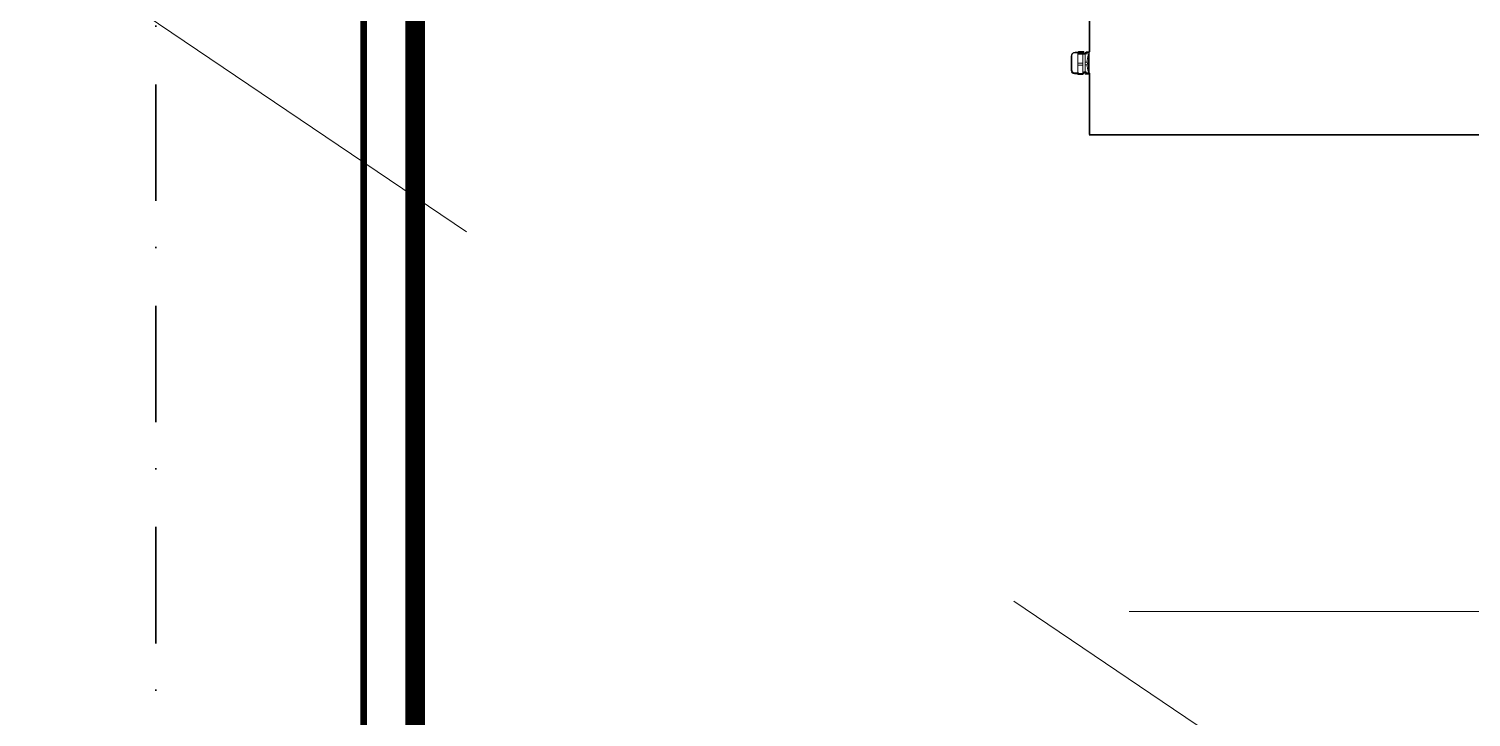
# Model space of a CAD drawing. Header units: millimetres. Extents: x 1322820 to 1391563, y 1051909 to 1098256.
# Drawn here: x 1361536 to 1363720, y 1071447 to 1072490 of the extents above; entities that cross this region are included whole.
import ezdxf
from ezdxf.enums import TextEntityAlignment as Align

# ---------------------------------------------------------------- set-up
doc = ezdxf.new("R2010")
doc.units = ezdxf.units.MM
doc.header["$MEASUREMENT"] = 0
for name, pattern in [('AStair_dashed', [1800, 800, -1000]), ('Dot & Dashed', [335.138881, 176.388884, -88.194442, 0, -70.555556]), ('DUBLU_INTRERUPT', [1.093612, 0.529167, -0.211667, 0.141111, -0.211667])]:
    doc.linetypes.add(name, pattern=pattern)
doc.layers.get('0').update_dxf_attribs({"true_color": 0x787878})
doc.layers.add('Circuite', color=7, linetype='Continuous', lineweight=25)
doc.layers.add('circuite prize vitali', color=1, linetype='Continuous')
for name, color, linetype, lineweight, true_color in [('instalatii - echipamente_Pen_No__21', 7, 'Continuous', 20, 0x787878), ('New_arhitectura - axe_Pen_No__201', 7, 'Continuous', 35, 0x787878), ('New_arhitectura - desen 2D_Pen_No__2', 7, 'Continuous', 13, 0x787878), ('New_instalatii - echipamente_Pen_No__21', 7, 'Continuous', 20, 0x787878)]:
    doc.layers.add(name, color=color, linetype=linetype, lineweight=lineweight, true_color=true_color)
doc.layers.add('New_arhitectura - axe', color=7, linetype='Continuous', true_color=0x787878)
doc.styles.add('GENERATED_STYLE_1', font='arialbd.ttf')

# ---------------------------------------------------------------- blocks, each defined once
blk = doc.blocks.new('Standard grid marker')
at = {"layer": 'New_arhitectura - axe_Pen_No__201', "linetype": 'Dot & Dashed', "lineweight": 35}
blk.add_line((1000, 0), (43350, 0), dxfattribs=at)
at = {"layer": 'New_arhitectura - axe_Pen_No__201', "lineweight": 35, "style": 'GENERATED_STYLE_1'}
for tag, p in [('AC_MarkerText_1_0', (-106.1, 7.1)), ('AC_MarkerText_1_1', (44456, 7.1))]:
    blk.add_attdef(tag, text='', height=125, rotation=270, dxfattribs=at).set_placement(p, align=Align.MIDDLE_CENTER)
blk = doc.blocks.new('terasa')
at = {"layer": 'instalatii - echipamente_Pen_No__21', "linetype": 'Continuous', "lineweight": 20}
for p, q in [((1363141.176, 1072330.148), (1363141.176, 1074483.679)), ((1363113.978, 1072426.803), (1363113.978, 1072448.562)), ((1363123.868, 1072453.507), (1363118.923, 1072453.507)), ((1363131.78, 1072454.554), (1363123.868, 1072454.554)), ((1363123.868, 1072454.554), (1363123.868, 1072453.349)), ((1363131.78, 1072453.349), (1363123.868, 1072453.349)), ((1363123.868, 1072451.673), (1363123.868, 1072453.349)), ((1363131.78, 1072451.673), (1363123.868, 1072451.673)), ((1363123.868, 1072451.673), (1363123.868, 1072437.752)), ((1363131.78, 1072454.554), (1363131.78, 1072453.349)), ((1363131.78, 1072451.673), (1363131.78, 1072453.349)), ((1363131.78, 1072451.673), (1363131.78, 1072437.752)), ((1363135.242, 1072451.529), (1363131.78, 1072451.529)), ((1363141.176, 1072454.007), (1363135.242, 1072454.007)), ((1363135.242, 1072454.007), (1363135.242, 1072453.995)), ((1363141.176, 1072453.995), (1363135.242, 1072453.995)), ((1363135.242, 1072451.995), (1363135.242, 1072453.995)), ((1363141.176, 1072451.995), (1363135.242, 1072451.995)), ((1363135.242, 1072451.995), (1363135.242, 1072439.666)), ((1363140.187, 1072451.034), (1363140.187, 1072424.331)), ((1363141.176, 1072451.034), (1363140.187, 1072451.034)), ((1363131.78, 1072437.752), (1363123.868, 1072437.752)), ((1363123.868, 1072434.801), (1363123.868, 1072437.752)), ((1363131.78, 1072434.801), (1363123.868, 1072434.801)), ((1363123.868, 1072434.801), (1363123.868, 1072422.086)), ((1363131.78, 1072434.801), (1363131.78, 1072437.752)), ((1363131.78, 1072434.801), (1363131.78, 1072422.086)), ((1363135.242, 1072423.836), (1363131.78, 1072423.836)), ((1363138.252, 1072439.666), (1363135.242, 1072439.666)), ((1363135.242, 1072435.67), (1363135.242, 1072439.666)), ((1363138.253, 1072435.67), (1363135.242, 1072435.67)), ((1363135.242, 1072435.67), (1363135.242, 1072423.353)), ((1363141.176, 1072423.353), (1363135.242, 1072423.353)), ((1363135.242, 1072421.358), (1363135.242, 1072423.353)), ((1363138.671, 1072438.672), (1363138.22, 1072438.672)), ((1363138.22, 1072436.694), (1363138.671, 1072436.694)), ((1363141.176, 1072424.331), (1363140.187, 1072424.331)), ((1363123.868, 1072421.858), (1363118.923, 1072421.858)), ((1363131.78, 1072422.086), (1363123.868, 1072422.086)), ((1363123.868, 1072420.811), (1363123.868, 1072422.086)), ((1363131.78, 1072420.811), (1363123.868, 1072420.811)), ((1363131.78, 1072420.811), (1363131.78, 1072422.086)), ((1363141.176, 1072421.358), (1363135.242, 1072421.358)), ((1364525.791, 1072328.891), (1363142.433, 1072328.891))]:
    blk.add_line(p, q, dxfattribs=at)
at = {"layer": 'instalatii - echipamente_Pen_No__21', "linetype": 'Continuous', "lineweight": 20, "flags": 128}
for points in [[(1363138.81, 1072437.683), (1363138.81, 1072437.703), (1363138.81, 1072437.714), (1363138.81, 1072437.727), (1363138.81, 1072437.742), (1363138.81, 1072437.753), (1363138.81, 1072437.765), (1363138.81, 1072437.777), (1363138.81, 1072437.789), (1363138.81, 1072437.802), (1363138.81, 1072437.815), (1363138.809, 1072437.828), (1363138.809, 1072437.841), (1363138.809, 1072437.855), (1363138.808, 1072437.869), (1363138.808, 1072437.883), (1363138.807, 1072437.898), (1363138.807, 1072437.914), (1363138.806, 1072437.931), (1363138.805, 1072437.949), (1363138.804, 1072437.968), (1363138.803, 1072437.987), (1363138.803, 1072437.998), (1363138.802, 1072438.008), (1363138.802, 1072438.018), (1363138.801, 1072438.029), (1363138.801, 1072438.04), (1363138.8, 1072438.05), (1363138.799, 1072438.061), (1363138.799, 1072438.072), (1363138.798, 1072438.082), (1363138.797, 1072438.093), (1363138.797, 1072438.103), (1363138.796, 1072438.113), (1363138.796, 1072438.123), (1363138.794, 1072438.143), (1363138.793, 1072438.161), (1363138.792, 1072438.178), (1363138.791, 1072438.194), (1363138.789, 1072438.209), (1363138.788, 1072438.223), (1363138.787, 1072438.236), (1363138.786, 1072438.248), (1363138.785, 1072438.259), (1363138.784, 1072438.27), (1363138.782, 1072438.28), (1363138.781, 1072438.29), (1363138.78, 1072438.305), (1363138.778, 1072438.319), (1363138.776, 1072438.333), (1363138.774, 1072438.347), (1363138.772, 1072438.36), (1363138.77, 1072438.373), (1363138.769, 1072438.386), (1363138.767, 1072438.4), (1363138.765, 1072438.413), (1363138.763, 1072438.426), (1363138.761, 1072438.439), (1363138.759, 1072438.451), (1363138.757, 1072438.464), (1363138.755, 1072438.476), (1363138.753, 1072438.488), (1363138.75, 1072438.5), (1363138.748, 1072438.512), (1363138.745, 1072438.525), (1363138.742, 1072438.537), (1363138.738, 1072438.55), (1363138.734, 1072438.564), (1363138.73, 1072438.577), (1363138.725, 1072438.591), (1363138.721, 1072438.604), (1363138.716, 1072438.616), (1363138.712, 1072438.628), (1363138.708, 1072438.637), (1363138.703, 1072438.648), (1363138.698, 1072438.657), (1363138.691, 1072438.665), (1363138.682, 1072438.67), (1363138.671, 1072438.672)], [(1363138.671, 1072436.694), (1363138.681, 1072436.694), (1363138.691, 1072436.7), (1363138.698, 1072436.708), (1363138.703, 1072436.717), (1363138.708, 1072436.728), (1363138.712, 1072436.738), (1363138.716, 1072436.749), (1363138.721, 1072436.761), (1363138.725, 1072436.774), (1363138.73, 1072436.788), (1363138.734, 1072436.801), (1363138.738, 1072436.815), (1363138.742, 1072436.828), (1363138.745, 1072436.841), (1363138.748, 1072436.853), (1363138.75, 1072436.865), (1363138.753, 1072436.877), (1363138.755, 1072436.889), (1363138.757, 1072436.901), (1363138.759, 1072436.914), (1363138.761, 1072436.927), (1363138.763, 1072436.939), (1363138.765, 1072436.952), (1363138.767, 1072436.966), (1363138.769, 1072436.979), (1363138.77, 1072436.992), (1363138.772, 1072437.005), (1363138.774, 1072437.018), (1363138.776, 1072437.032), (1363138.778, 1072437.046), (1363138.78, 1072437.06), (1363138.781, 1072437.075), (1363138.782, 1072437.085), (1363138.784, 1072437.095), (1363138.785, 1072437.106), (1363138.786, 1072437.117), (1363138.787, 1072437.13), (1363138.788, 1072437.142), (1363138.789, 1072437.156), (1363138.791, 1072437.171), (1363138.792, 1072437.187), (1363138.793, 1072437.204), (1363138.794, 1072437.222), (1363138.796, 1072437.242), (1363138.796, 1072437.252), (1363138.797, 1072437.262), (1363138.797, 1072437.272), (1363138.798, 1072437.283), (1363138.799, 1072437.293), (1363138.799, 1072437.304), (1363138.8, 1072437.315), (1363138.801, 1072437.325), (1363138.801, 1072437.336), (1363138.802, 1072437.347), (1363138.802, 1072437.357), (1363138.803, 1072437.367), (1363138.803, 1072437.378), (1363138.804, 1072437.388), (1363138.805, 1072437.407), (1363138.806, 1072437.425), (1363138.806, 1072437.443), (1363138.807, 1072437.459), (1363138.808, 1072437.474), (1363138.808, 1072437.489), (1363138.809, 1072437.504), (1363138.809, 1072437.517), (1363138.809, 1072437.531), (1363138.809, 1072437.544), (1363138.81, 1072437.557), (1363138.81, 1072437.57), (1363138.81, 1072437.582), (1363138.81, 1072437.594), (1363138.81, 1072437.606), (1363138.81, 1072437.618), (1363138.81, 1072437.628), (1363138.81, 1072437.643), (1363138.81, 1072437.655), (1363138.81, 1072437.683)], [(1363142.363, 1072330.128), (1363142.272, 1072330.129), (1363142.258, 1072330.129), (1363142.242, 1072330.129), (1363142.225, 1072330.13), (1363142.207, 1072330.13), (1363142.188, 1072330.13), (1363142.168, 1072330.13), (1363142.147, 1072330.13), (1363142.126, 1072330.131), (1363142.103, 1072330.131), (1363142.08, 1072330.131), (1363142.056, 1072330.131), (1363142.031, 1072330.132), (1363142.007, 1072330.132), (1363141.981, 1072330.132), (1363141.956, 1072330.132), (1363141.93, 1072330.133), (1363141.903, 1072330.133), (1363141.877, 1072330.133), (1363141.851, 1072330.134), (1363141.825, 1072330.134), (1363141.799, 1072330.134), (1363141.773, 1072330.134), (1363141.747, 1072330.135), (1363141.721, 1072330.135), (1363141.696, 1072330.135), (1363141.671, 1072330.136), (1363141.646, 1072330.136), (1363141.622, 1072330.136), (1363141.598, 1072330.136), (1363141.575, 1072330.137), (1363141.552, 1072330.137), (1363141.53, 1072330.137), (1363141.509, 1072330.138), (1363141.488, 1072330.138), (1363141.468, 1072330.138), (1363141.449, 1072330.138), (1363141.43, 1072330.139), (1363141.412, 1072330.139), (1363141.396, 1072330.139), (1363141.38, 1072330.14), (1363141.365, 1072330.14), (1363141.351, 1072330.14), (1363141.338, 1072330.141), (1363141.326, 1072330.141), (1363141.314, 1072330.141), (1363141.304, 1072330.141), (1363141.285, 1072330.142), (1363141.269, 1072330.142), (1363141.255, 1072330.143), (1363141.243, 1072330.143), (1363141.229, 1072330.144), (1363141.218, 1072330.145), (1363141.207, 1072330.145), (1363141.196, 1072330.146), (1363141.186, 1072330.146)], [(1363142.412, 1072330.128), (1363142.402, 1072330.128), (1363142.392, 1072330.128), (1363142.381, 1072330.128), (1363142.371, 1072330.128)], [(1363142.412, 1072330.128), (1363142.413, 1072330.037), (1363142.413, 1072330.022), (1363142.413, 1072330.007), (1363142.414, 1072329.99), (1363142.414, 1072329.972), (1363142.414, 1072329.953), (1363142.414, 1072329.933), (1363142.414, 1072329.912), (1363142.415, 1072329.89), (1363142.415, 1072329.867), (1363142.415, 1072329.844), (1363142.415, 1072329.82), (1363142.416, 1072329.795), (1363142.416, 1072329.77), (1363142.416, 1072329.745), (1363142.417, 1072329.719), (1363142.417, 1072329.693), (1363142.417, 1072329.666), (1363142.417, 1072329.64), (1363142.418, 1072329.613), (1363142.418, 1072329.586), (1363142.418, 1072329.56), (1363142.419, 1072329.533), (1363142.419, 1072329.507), (1363142.419, 1072329.481), (1363142.419, 1072329.455), (1363142.42, 1072329.429), (1363142.42, 1072329.404), (1363142.42, 1072329.379), (1363142.421, 1072329.354), (1363142.421, 1072329.331), (1363142.421, 1072329.307), (1363142.421, 1072329.284), (1363142.422, 1072329.262), (1363142.422, 1072329.24), (1363142.422, 1072329.219), (1363142.423, 1072329.199), (1363142.423, 1072329.18), (1363142.423, 1072329.161), (1363142.423, 1072329.143), (1363142.424, 1072329.126), (1363142.424, 1072329.111), (1363142.424, 1072329.096), (1363142.425, 1072329.082), (1363142.425, 1072329.068), (1363142.425, 1072329.056), (1363142.425, 1072329.045), (1363142.426, 1072329.034), (1363142.426, 1072329.024), (1363142.426, 1072329.006), (1363142.427, 1072328.99), (1363142.427, 1072328.977), (1363142.428, 1072328.965), (1363142.428, 1072328.951), (1363142.429, 1072328.939), (1363142.429, 1072328.928), (1363142.43, 1072328.917), (1363142.43, 1072328.907), (1363142.431, 1072328.896)]]:
    blk.add_lwpolyline(points, dxfattribs=at)
at = {"layer": 'instalatii - echipamente_Pen_No__21', "linetype": 'AStair_dashed', "lineweight": 20, "flags": 128}
blk.add_lwpolyline([(1363141.176, 1072328.891), (1365910.407, 1072328.891), (1365910.407, 1071606.913), (1363141.176, 1071606.913)], close=True, dxfattribs=at)
at = {"layer": 'instalatii - echipamente_Pen_No__21', "linetype": 'Continuous', "lineweight": 20}
for centre, radius, start, end in [((1363118.923, 1072448.562), 4.945, 90, 180), ((1363184.26, 1072437.683), 46.051, 163.146062, 178.769392), ((1363118.923, 1072426.803), 4.945, 180, 270), ((1363184.26, 1072437.683), 46.051, 181.230608, 196.853938)]:
    blk.add_arc(centre, radius, start, end, dxfattribs=at)
at = {"layer": 'New_arhitectura - desen 2D_Pen_No__2', "linetype": 'AStair_dashed', "lineweight": 13}
blk.add_line((1361536.019, 1072630.591), (1366250.832, 1069443.92), dxfattribs=at)
at = {"layer": 'New_instalatii - echipamente_Pen_No__21', "linetype": 'Continuous', "lineweight": 20, "flags": 128}
blk.add_lwpolyline([(1363142.412, 1072567.49), (1363142.412, 1072455.232), (1363136.478, 1072455.232), (1363136.478, 1072452.765), (1363133.017, 1072452.765), (1363133.017, 1072455.79), (1363125.104, 1072455.79), (1363125.104, 1072454.743), (1363120.159, 1072454.743, 0.41421356), (1363115.214, 1072449.798), (1363115.214, 1072428.04, 0.41421356), (1363120.159, 1072423.095), (1363125.104, 1072423.095), (1363125.104, 1072422.047), (1363133.017, 1072422.047), (1363133.017, 1072425.073), (1363136.478, 1072425.073), (1363136.478, 1072422.594), (1363142.412, 1072422.594), (1363142.412, 1072330.128), (1363811.478, 1072330.128)], format="xyb", dxfattribs=at)
at = {"layer": 'New_arhitectura - axe', "linetype": 'Continuous', "lineweight": 13, "zscale": 1000, "rotation": 90}
blk.add_blockref('Standard grid marker', (1361728.517, 1052120.65), dxfattribs=at)

msp = doc.modelspace()

# ---------------------------------------------------------------- block references
msp.add_blockref('terasa', (0, 0))

# ---------------------------------------------------------------- next in the draw order: linework, layer by layer
at = {"layer": 'Circuite', "linetype": 'DUBLU_INTRERUPT', "lineweight": 20, "ltscale": 1000, "const_width": 10}
msp.add_lwpolyline([(1365302.2, 1081821.6), (1362043.1, 1081821.6), (1362043.1, 1078715.6), (1362043.1, 1068991.6), (1363227.8, 1068991.6)], dxfattribs=at)
at = {"layer": 'circuite prize vitali', "lineweight": 20, "const_width": 30}
msp.add_lwpolyline([(1361576.9, 1080204.8), (1362287.2, 1080204.8), (1362287.2, 1078429.2), (1362287.2, 1078429.2), (1362121, 1078429.2), (1362121, 1069179.3), (1363222.2, 1069179.3)], dxfattribs=at)

doc.saveas('drawing.dxf')
